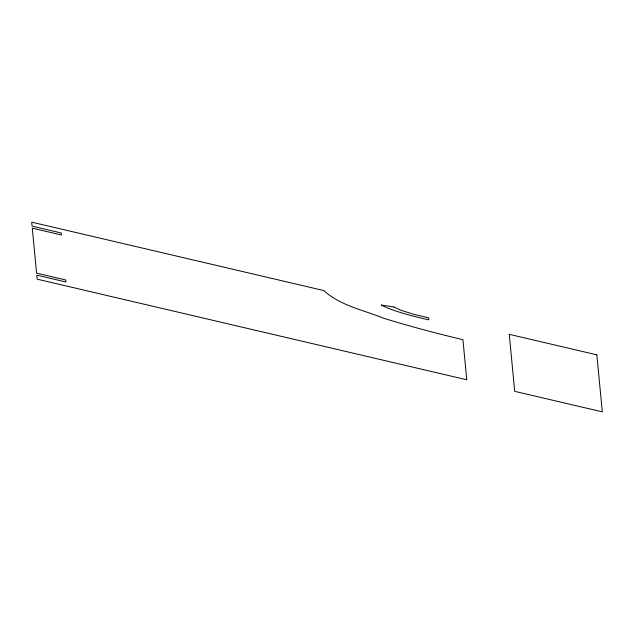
<?xml version="1.0" encoding="UTF-8"?>
<svg xmlns="http://www.w3.org/2000/svg" width="634" height="634" viewBox="0 0 634 634"><rect width="100%" height="100%" fill="white"/><g stroke="black" fill="none" stroke-linecap="round" stroke-linejoin="round"><path stroke-width="0.95" d="M393.873 306.975L381.327 305.017A43.667 5.547 13.5 0 0 428.869 319.813L428.679 317.808L414.073 314.385L401.338 310.422L393.873 306.975M323.681 290.538L31.7 222.146L32.08 226.156L61.284 232.995L61.474 235L32.279 228.161L36.574 273.143L65.778 279.982L65.968 281.987L36.772 275.148L37.152 279.158L466.775 379.782L462.939 339.673C436.382 333.381 409.96 326.336 383.871 318.323C363.417 309.963 340.561 305.802 323.681 290.538M596.848 354.842L509.253 334.324L514.705 391.337L602.3 411.854L596.848 354.842"/></g></svg>
